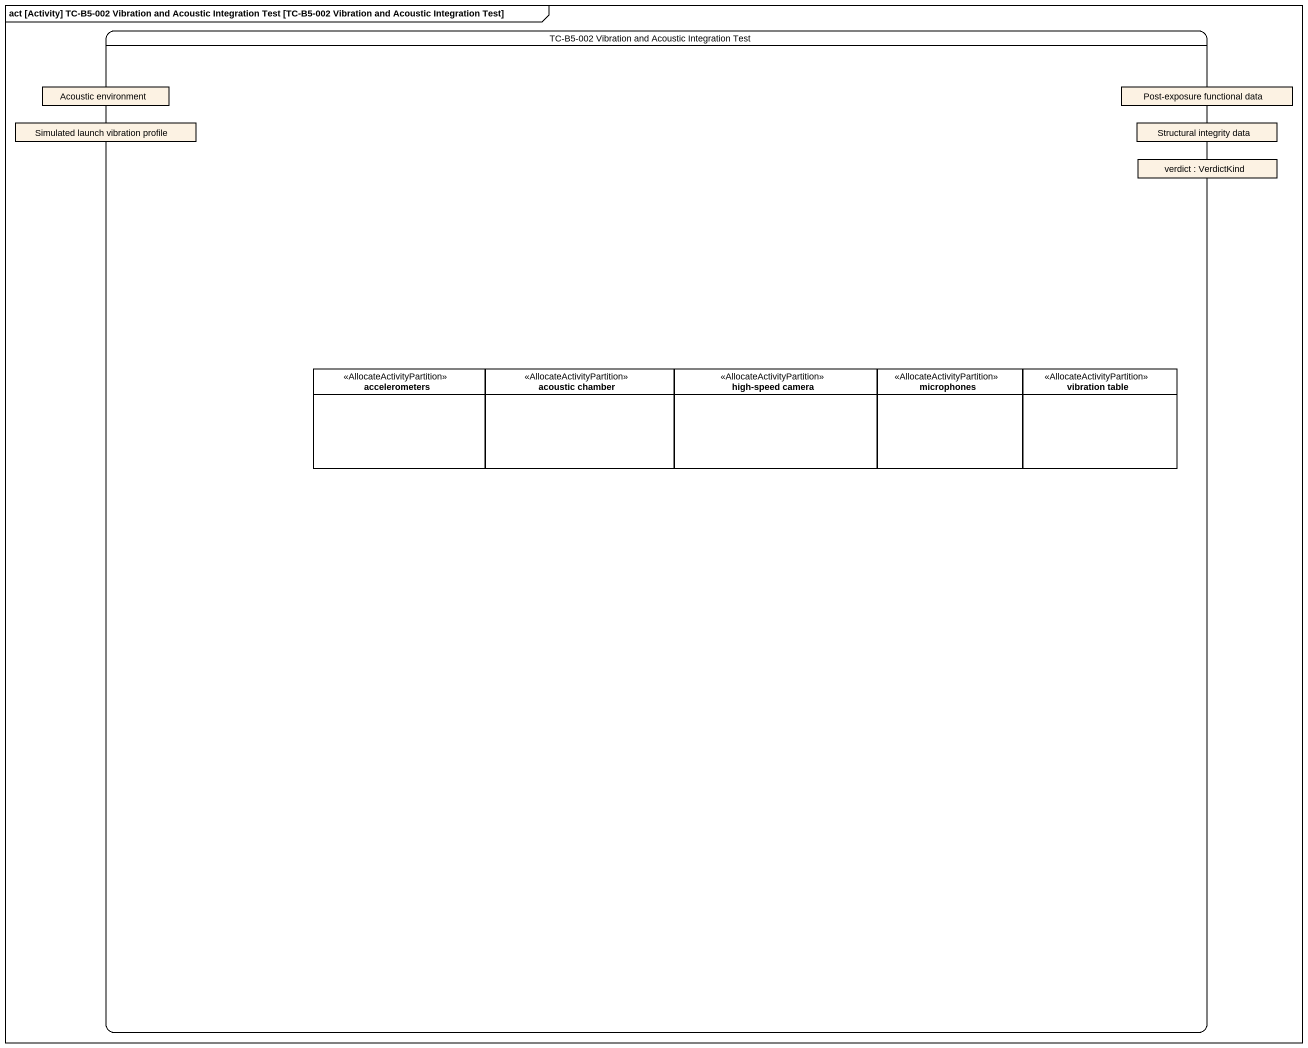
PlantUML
@startuml
mainframe act [Activity] TC-B5-002 Vibration and Acoustic Integration Test [TC-B5-002 Vibration and Acoustic Integration Test]
hide empty description
state "TC-B5-002 Vibration and Acoustic Integration Test" as TC_B5_002_Vibration_and {
  state "Simulated launch vibration profile" as Simulated_launch_vibration <<object>>
  state "Acoustic environment" as Acoustic_environment <<object>>
  state "Post-exposure functional data" as Post_exposure_functional <<object>>
  state "Structural integrity data" as Structural_integrity_data <<object>>
  state "verdict : VerdictKind" as verdict <<object>>
  state accelerometers <<AllocateActivityPartition>>
  state "acoustic chamber" as acoustic_chamber <<AllocateActivityPartition>>
  state "high-speed camera" as high_speed_camera <<AllocateActivityPartition>>
  state microphones <<AllocateActivityPartition>>
  state "vibration table" as vibration_table <<AllocateActivityPartition>>
}
@enduml
